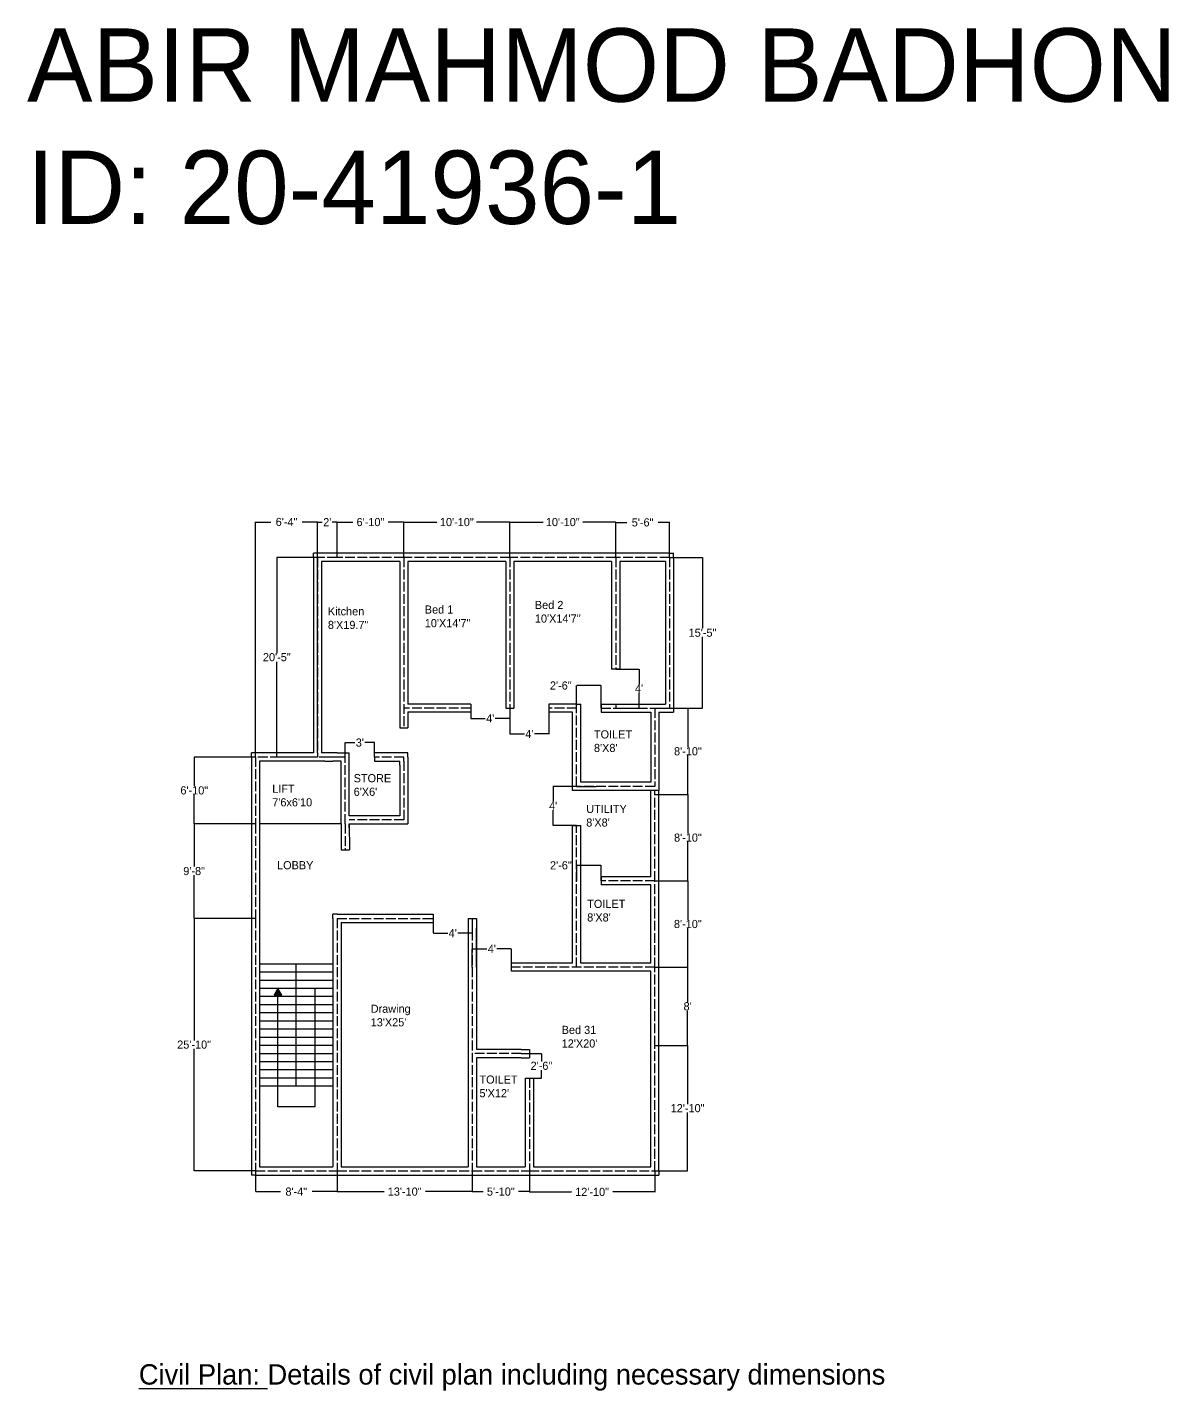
# Model space of a CAD drawing. Header units: inches. Extents: x -53 to 3846, y -269 to 1486.
# Drawn here: x 2446 to 3846, y -248 to 1425 of the extents above; entities that cross this region are included whole.
import ezdxf

# ---------------------------------------------------------------- set-up
doc = ezdxf.new("R2010")
doc.units = ezdxf.units.IN
doc.header["$MEASUREMENT"] = 0
for name, pattern in [('ACAD_ISO02W100', [15, 12, -3]), ('ACAD_ISO03W100', [30, 12, -18]), ('HIDDENX2', [0.75, 0.5, -0.25])]:
    doc.linetypes.add(name, pattern=pattern)
doc.dimstyles.get("Standard").update_dxf_attribs({"dimtxt": 10, "dimasz": 0.18, "dimexe": 0.18, "dimexo": 0.0625, "dimgap": 0.09, "dimtad": 0, "dimtih": 1, "dimtoh": 1, "dimdec": 0, "dimzin": 0, "dimdsep": 46, "dimlunit": 3, "dimtxsty": 'Standard', "dimcen": 0.09, "dimadec": 0, "dimazin": 0, "dimtfac": 1, "dimtdec": 0, "dimtofl": 0, "dimtmove": 0, "dimatfit": 3, "dimfxl": 1, "dimtolj": 1, "dimtzin": 0, "dimarcsym": 0})

# ---------------------------------------------------------------- blocks, each defined once
blk = doc.blocks.new('*D33')
at = {"color": 0, "linetype": 'HIDDENX2', "lineweight": -2}
for p, q in [((3167.7, 774.5), (3167.7, 817.5)), ((3167.9, 817.3), (3181.5, 817.3)), ((3233.6, 817.3), (3220, 817.3)), ((3233.7, 774.5), (3233.7, 817.5))]:
    blk.add_line(p, q, dxfattribs=at)
at = {"color": 0, "linetype": 'HIDDENX2'}
for points in [[(3167.9, 817.4), (3167.9, 817.3), (3167.7, 817.3)], [(3233.6, 817.4), (3233.6, 817.3), (3233.7, 817.3)]]:
    blk.add_solid(points, dxfattribs=at)
at = {"layer": 'Defpoints', "color": 0, "linetype": 'HIDDENX2'}
for p in [(3167.7, 817.3), (3167.7, 774.4), (3233.7, 774.4)]:
    blk.add_point(p, dxfattribs=at)
at = {"color": 0, "linetype": 'HIDDENX2', "insert": (3200.7, 817.3), "char_height": 10, "attachment_point": 5}
blk.add_mtext('\\A1;5\'-6"', dxfattribs=at)
blk = doc.blocks.new('*D34')
at = {"color": 0, "linetype": 'HIDDENX2', "lineweight": -2}
for p, q in [((3037.7, 774.5), (3037.7, 817.9)), ((3037.9, 817.7), (3078.5, 817.7)), ((3167.6, 817.7), (3127, 817.7)), ((3167.7, 779.5), (3167.7, 817.9))]:
    blk.add_line(p, q, dxfattribs=at)
at = {"color": 0, "linetype": 'HIDDENX2'}
for points in [[(3037.9, 817.8), (3037.9, 817.7), (3037.7, 817.7)], [(3167.6, 817.8), (3167.6, 817.7), (3167.7, 817.7)]]:
    blk.add_solid(points, dxfattribs=at)
at = {"layer": 'Defpoints', "color": 0, "linetype": 'HIDDENX2'}
for p in [(3037.7, 817.7), (3037.7, 774.4), (3167.7, 779.4)]:
    blk.add_point(p, dxfattribs=at)
at = {"color": 0, "linetype": 'HIDDENX2', "insert": (3102.7, 817.7), "char_height": 10, "attachment_point": 5}
blk.add_mtext('\\A1;10\'-10"', dxfattribs=at)
blk = doc.blocks.new('*D35')
at = {"color": 0, "linetype": 'HIDDENX2', "lineweight": -2}
for p, q in [((3233.8, 774.4), (3274.3, 774.4)), ((3274.2, 774.2), (3274.2, 687)), ((3274.2, 589.6), (3274.2, 676.8)), ((3233.8, 589.4), (3274.3, 589.4))]:
    blk.add_line(p, q, dxfattribs=at)
at = {"color": 0, "linetype": 'HIDDENX2'}
for points in [[(3274.1, 774.2), (3274.2, 774.2), (3274.2, 774.4)], [(3274.1, 589.6), (3274.2, 589.6), (3274.2, 589.4)]]:
    blk.add_solid(points, dxfattribs=at)
at = {"layer": 'Defpoints', "color": 0, "linetype": 'HIDDENX2'}
for p in [(3233.7, 774.4), (3233.7, 589.4), (3274.2, 589.4)]:
    blk.add_point(p, dxfattribs=at)
at = {"color": 0, "linetype": 'HIDDENX2', "insert": (3274.2, 681.9), "char_height": 10, "attachment_point": 5}
blk.add_mtext('\\A1;15\'-5"', dxfattribs=at)
blk = doc.blocks.new('*D36')
at = {"color": 0, "linetype": 'HIDDENX2', "lineweight": -2}
for p, q in [((2907.7, 774.5), (2907.7, 817.9)), ((2907.9, 817.7), (2948.5, 817.7)), ((3037.6, 817.7), (2997, 817.7)), ((3037.7, 774.5), (3037.7, 817.9))]:
    blk.add_line(p, q, dxfattribs=at)
at = {"color": 0, "linetype": 'HIDDENX2'}
for points in [[(2907.9, 817.7), (2907.9, 817.7), (2907.7, 817.7)], [(3037.6, 817.7), (3037.6, 817.7), (3037.7, 817.7)]]:
    blk.add_solid(points, dxfattribs=at)
at = {"layer": 'Defpoints', "color": 0, "linetype": 'HIDDENX2'}
for p in [(2907.7, 817.7), (2907.7, 774.4), (3037.7, 774.4)]:
    blk.add_point(p, dxfattribs=at)
at = {"color": 0, "linetype": 'HIDDENX2', "insert": (2972.7, 817.7), "char_height": 10, "attachment_point": 5}
blk.add_mtext('\\A1;10\'-10"', dxfattribs=at)
blk = doc.blocks.new('*D37')
at = {"color": 0, "linetype": 'HIDDENX2', "lineweight": -2}
for p, q in [((2825.7, 774.5), (2825.7, 817.8)), ((2825.9, 817.7), (2845, 817.7)), ((2907.6, 817.7), (2888.5, 817.7)), ((2907.7, 774.5), (2907.7, 817.8))]:
    blk.add_line(p, q, dxfattribs=at)
at = {"color": 0, "linetype": 'HIDDENX2'}
for points in [[(2825.9, 817.7), (2825.9, 817.6), (2825.7, 817.7)], [(2907.6, 817.7), (2907.6, 817.6), (2907.7, 817.7)]]:
    blk.add_solid(points, dxfattribs=at)
at = {"layer": 'Defpoints', "color": 0, "linetype": 'HIDDENX2'}
for p in [(2825.7, 817.7), (2825.7, 774.4), (2907.7, 774.5)]:
    blk.add_point(p, dxfattribs=at)
at = {"color": 0, "linetype": 'HIDDENX2', "insert": (2866.7, 817.7), "char_height": 10, "attachment_point": 5}
blk.add_mtext('\\A1;6\'-10"', dxfattribs=at)
blk = doc.blocks.new('*D38')
at = {"color": 0, "linetype": 'HIDDENX2', "lineweight": -2}
for p, q in [((2801.7, 774.5), (2801.7, 817.8)), ((2801.9, 817.6), (2807.8, 817.6)), ((2825.6, 817.6), (2819.7, 817.6)), ((2825.7, 774.5), (2825.7, 817.8))]:
    blk.add_line(p, q, dxfattribs=at)
at = {"color": 0, "linetype": 'HIDDENX2'}
for points in [[(2801.9, 817.7), (2801.9, 817.6), (2801.7, 817.6)], [(2825.6, 817.7), (2825.6, 817.6), (2825.7, 817.6)]]:
    blk.add_solid(points, dxfattribs=at)
at = {"layer": 'Defpoints', "color": 0, "linetype": 'HIDDENX2'}
for p in [(2825.7, 817.6), (2801.7, 774.4), (2825.7, 774.4)]:
    blk.add_point(p, dxfattribs=at)
at = {"color": 0, "linetype": 'HIDDENX2', "insert": (2813.7, 817.6), "char_height": 10, "attachment_point": 5}
blk.add_mtext("\\A1;2'", dxfattribs=at)
blk = doc.blocks.new('*D39')
at = {"color": 0, "linetype": 'HIDDENX2', "lineweight": -2}
for p, q in [((2801.7, 774.4), (2751.6, 774.4)), ((2751.8, 774.2), (2751.8, 657)), ((2751.8, 529.6), (2751.8, 646.8)), ((2801.7, 529.4), (2751.6, 529.4))]:
    blk.add_line(p, q, dxfattribs=at)
at = {"color": 0, "linetype": 'HIDDENX2'}
for points in [[(2751.7, 774.2), (2751.8, 774.2), (2751.8, 774.4)], [(2751.7, 529.6), (2751.8, 529.6), (2751.8, 529.4)]]:
    blk.add_solid(points, dxfattribs=at)
at = {"layer": 'Defpoints', "color": 0, "linetype": 'HIDDENX2'}
for p in [(2801.7, 774.4), (2751.8, 529.4), (2801.7, 529.4)]:
    blk.add_point(p, dxfattribs=at)
at = {"color": 0, "linetype": 'HIDDENX2', "insert": (2751.8, 651.9), "char_height": 10, "attachment_point": 5}
blk.add_mtext('\\A1;20\'-5"', dxfattribs=at)
blk = doc.blocks.new('*D40')
at = {"color": 0, "linetype": 'HIDDENX2', "lineweight": -2}
for p, q in [((2725.7, 529.5), (2725.7, 818)), ((2725.9, 817.8), (2744.5, 817.8)), ((2801.6, 817.8), (2783, 817.8)), ((2801.7, 534.5), (2801.7, 818))]:
    blk.add_line(p, q, dxfattribs=at)
at = {"color": 0, "linetype": 'HIDDENX2'}
for points in [[(2725.9, 817.8), (2725.9, 817.8), (2725.7, 817.8)], [(2801.6, 817.8), (2801.6, 817.8), (2801.7, 817.8)]]:
    blk.add_solid(points, dxfattribs=at)
at = {"layer": 'Defpoints', "color": 0, "linetype": 'HIDDENX2'}
for p in [(2725.7, 817.8), (2725.7, 529.4), (2801.7, 534.4)]:
    blk.add_point(p, dxfattribs=at)
at = {"color": 0, "linetype": 'HIDDENX2', "insert": (2763.7, 817.8), "char_height": 10, "attachment_point": 5}
blk.add_mtext('\\A1;6\'-4"', dxfattribs=at)
blk = doc.blocks.new('*D41')
at = {"color": 0, "linetype": 'HIDDENX2', "lineweight": -2}
for p, q in [((2725.7, 529.4), (2650.3, 529.4)), ((2650.5, 529.2), (2650.5, 493.5)), ((2650.5, 447.6), (2650.5, 483.3)), ((2725.7, 447.4), (2650.3, 447.4))]:
    blk.add_line(p, q, dxfattribs=at)
at = {"color": 0, "linetype": 'HIDDENX2'}
for points in [[(2650.5, 529.2), (2650.5, 529.2), (2650.5, 529.4)], [(2650.5, 447.6), (2650.5, 447.6), (2650.5, 447.4)]]:
    blk.add_solid(points, dxfattribs=at)
at = {"layer": 'Defpoints', "color": 0, "linetype": 'HIDDENX2'}
for p in [(2725.7, 529.4), (2650.5, 447.4), (2725.7, 447.4)]:
    blk.add_point(p, dxfattribs=at)
at = {"color": 0, "linetype": 'HIDDENX2', "insert": (2650.5, 488.4), "char_height": 10, "attachment_point": 5}
blk.add_mtext('\\A1;6\'-10"', dxfattribs=at)
blk = doc.blocks.new('*D42')
at = {"color": 0, "linetype": 'HIDDENX2', "lineweight": -2}
for p, q in [((2725.7, 447.4), (2650.2, 447.4)), ((2650.3, 447.2), (2650.3, 394.5)), ((2650.3, 331.6), (2650.3, 384.3)), ((2725.7, 331.4), (2650.2, 331.4))]:
    blk.add_line(p, q, dxfattribs=at)
at = {"color": 0, "linetype": 'HIDDENX2'}
for points in [[(2650.3, 447.2), (2650.4, 447.2), (2650.3, 447.4)], [(2650.3, 331.6), (2650.4, 331.6), (2650.3, 331.4)]]:
    blk.add_solid(points, dxfattribs=at)
at = {"layer": 'Defpoints', "color": 0, "linetype": 'HIDDENX2'}
for p in [(2725.7, 447.4), (2650.3, 331.4), (2725.7, 331.4)]:
    blk.add_point(p, dxfattribs=at)
at = {"color": 0, "linetype": 'HIDDENX2', "insert": (2650.3, 389.4), "char_height": 10, "attachment_point": 5}
blk.add_mtext('\\A1;9\'-8"', dxfattribs=at)
blk = doc.blocks.new('*D43')
at = {"color": 0, "linetype": 'HIDDENX2', "lineweight": -2}
for p, q in [((2725.6, 331.4), (2650.2, 331.4)), ((2650.3, 331.2), (2650.3, 181.5)), ((2650.3, 21.6), (2650.3, 171.3)), ((2725.7, 21.4), (2650.2, 21.4))]:
    blk.add_line(p, q, dxfattribs=at)
at = {"color": 0, "linetype": 'HIDDENX2'}
for points in [[(2650.3, 331.2), (2650.4, 331.2), (2650.3, 331.4)], [(2650.3, 21.6), (2650.4, 21.6), (2650.3, 21.4)]]:
    blk.add_solid(points, dxfattribs=at)
at = {"layer": 'Defpoints', "color": 0, "linetype": 'HIDDENX2'}
for p in [(2725.7, 331.4), (2650.3, 21.4), (2725.7, 21.4)]:
    blk.add_point(p, dxfattribs=at)
at = {"color": 0, "linetype": 'HIDDENX2', "insert": (2650.3, 176.4), "char_height": 10, "attachment_point": 5}
blk.add_mtext('\\A1;25\'-10"', dxfattribs=at)
blk = doc.blocks.new('*D44')
at = {"color": 0, "linetype": 'HIDDENX2', "lineweight": -2}
for p, q in [((2725.7, 21.3), (2725.7, -4.2)), ((2825.7, 21.3), (2825.7, -4.2)), ((2725.9, -4), (2756.5, -4)), ((2825.6, -4), (2795, -4))]:
    blk.add_line(p, q, dxfattribs=at)
at = {"color": 0, "linetype": 'HIDDENX2'}
for points in [[(2725.9, -4), (2725.9, -4), (2725.7, -4)], [(2825.6, -4), (2825.6, -4), (2825.7, -4)]]:
    blk.add_solid(points, dxfattribs=at)
at = {"layer": 'Defpoints', "color": 0, "linetype": 'HIDDENX2'}
for p in [(2725.7, 21.4), (2825.7, 21.4), (2825.7, -4)]:
    blk.add_point(p, dxfattribs=at)
at = {"color": 0, "linetype": 'HIDDENX2', "insert": (2775.7, -4), "char_height": 10, "attachment_point": 5}
blk.add_mtext('\\A1;8\'-4"', dxfattribs=at)
blk = doc.blocks.new('*D45')
at = {"color": 0, "linetype": 'HIDDENX2', "lineweight": -2}
for p, q in [((2825.7, 21.3), (2825.7, -4.2)), ((2991.7, 21.3), (2991.7, -4.2)), ((2825.9, -4), (2883.7, -4)), ((2991.6, -4), (2933.8, -4))]:
    blk.add_line(p, q, dxfattribs=at)
at = {"color": 0, "linetype": 'HIDDENX2'}
for points in [[(2825.9, -4), (2825.9, -4), (2825.7, -4)], [(2991.6, -4), (2991.6, -4), (2991.7, -4)]]:
    blk.add_solid(points, dxfattribs=at)
at = {"layer": 'Defpoints', "color": 0, "linetype": 'HIDDENX2'}
for p in [(2825.7, 21.4), (2991.7, 21.4), (2991.7, -4)]:
    blk.add_point(p, dxfattribs=at)
at = {"color": 0, "linetype": 'HIDDENX2', "insert": (2908.7, -4), "char_height": 10, "attachment_point": 5}
blk.add_mtext('\\A1;13\'-10"', dxfattribs=at)
blk = doc.blocks.new('*D46')
at = {"color": 0, "linetype": 'HIDDENX2', "lineweight": -2}
for p, q in [((3061.7, 21.3), (3061.7, -4.5)), ((3215.7, 21.3), (3215.7, -4.5)), ((3061.9, -4.4), (3113.7, -4.4)), ((3215.6, -4.4), (3163.8, -4.4))]:
    blk.add_line(p, q, dxfattribs=at)
at = {"color": 0, "linetype": 'HIDDENX2'}
for points in [[(3061.9, -4.3), (3061.9, -4.4), (3061.7, -4.4)], [(3215.6, -4.3), (3215.6, -4.4), (3215.7, -4.4)]]:
    blk.add_solid(points, dxfattribs=at)
at = {"layer": 'Defpoints', "color": 0, "linetype": 'HIDDENX2'}
for p in [(3061.7, 21.4), (3215.7, 21.4), (3061.7, -4.4)]:
    blk.add_point(p, dxfattribs=at)
at = {"color": 0, "linetype": 'HIDDENX2', "insert": (3138.7, -4.4), "char_height": 10, "attachment_point": 5}
blk.add_mtext('\\A1;12\'-10"', dxfattribs=at)
blk = doc.blocks.new('*D32')
at = {"color": 0, "linetype": 'HIDDENX2', "lineweight": -2}
for p, q in [((2991.6, -3.9), (2991.6, -3.8)), ((2991.7, -4), (3005, -4)), ((3061.7, -4), (3048.5, -4)), ((3061.9, -4.3), (3061.9, -3.8))]:
    blk.add_line(p, q, dxfattribs=at)
at = {"color": 0, "linetype": 'HIDDENX2'}
for points in [[(2991.7, -3.9), (2991.7, -4), (2991.6, -4)], [(3061.7, -3.9), (3061.7, -4), (3061.9, -4)]]:
    blk.add_solid(points, dxfattribs=at)
at = {"layer": 'Defpoints', "color": 0, "linetype": 'HIDDENX2'}
for p in [(2991.6, -4), (2991.6, -4), (3061.9, -4.4)]:
    blk.add_point(p, dxfattribs=at)
at = {"color": 0, "linetype": 'HIDDENX2', "insert": (3026.7, -4), "char_height": 10, "attachment_point": 5}
blk.add_mtext('\\A1;5\'-10"', dxfattribs=at)
blk = doc.blocks.new('*D47')
at = {"color": 0, "linetype": 'HIDDENX2', "lineweight": -2}
for p, q in [((3215.8, 175.4), (3256, 175.4)), ((3255.9, 175.2), (3255.9, 103.5)), ((3255.9, 21.6), (3255.9, 93.3)), ((3215.8, 21.4), (3256, 21.4))]:
    blk.add_line(p, q, dxfattribs=at)
at = {"color": 0, "linetype": 'HIDDENX2'}
for points in [[(3255.8, 175.2), (3255.9, 175.2), (3255.9, 175.4)], [(3255.8, 21.6), (3255.9, 21.6), (3255.9, 21.4)]]:
    blk.add_solid(points, dxfattribs=at)
at = {"layer": 'Defpoints', "color": 0, "linetype": 'HIDDENX2'}
for p in [(3215.7, 175.4), (3255.9, 175.4), (3215.7, 21.4)]:
    blk.add_point(p, dxfattribs=at)
at = {"color": 0, "linetype": 'HIDDENX2', "insert": (3255.9, 98.4), "char_height": 10, "attachment_point": 5}
blk.add_mtext('\\A1;12\'-10"', dxfattribs=at)
blk = doc.blocks.new('*D48')
at = {"color": 0, "linetype": 'HIDDENX2', "lineweight": -2}
for p, q in [((3215.8, 271.4), (3256.2, 271.4)), ((3256, 271.2), (3256, 228.5)), ((3256, 175.6), (3256, 218.3)), ((3215.9, 175.4), (3256.2, 175.4))]:
    blk.add_line(p, q, dxfattribs=at)
at = {"color": 0, "linetype": 'HIDDENX2'}
for points in [[(3256, 271.2), (3256.1, 271.2), (3256, 271.4)], [(3256, 175.6), (3256.1, 175.6), (3256, 175.4)]]:
    blk.add_solid(points, dxfattribs=at)
at = {"layer": 'Defpoints', "color": 0, "linetype": 'HIDDENX2'}
for p in [(3215.7, 271.4), (3256, 271.4), (3215.8, 175.4)]:
    blk.add_point(p, dxfattribs=at)
at = {"color": 0, "linetype": 'HIDDENX2', "insert": (3256, 223.4), "char_height": 10, "attachment_point": 5}
blk.add_mtext("\\A1;8'", dxfattribs=at)
blk = doc.blocks.new('*D49')
at = {"color": 0, "linetype": 'HIDDENX2', "lineweight": -2}
for p, q in [((3215.8, 377.4), (3256.4, 377.4)), ((3256.2, 377.2), (3256.2, 329.5)), ((3256.2, 271.6), (3256.2, 319.3)), ((3215.9, 271.4), (3256.4, 271.4))]:
    blk.add_line(p, q, dxfattribs=at)
at = {"color": 0, "linetype": 'HIDDENX2'}
for points in [[(3256.2, 377.2), (3256.3, 377.2), (3256.2, 377.4)], [(3256.2, 271.6), (3256.3, 271.6), (3256.2, 271.4)]]:
    blk.add_solid(points, dxfattribs=at)
at = {"layer": 'Defpoints', "color": 0, "linetype": 'HIDDENX2'}
for p in [(3215.7, 377.4), (3256.2, 377.4), (3215.8, 271.4)]:
    blk.add_point(p, dxfattribs=at)
at = {"color": 0, "linetype": 'HIDDENX2', "insert": (3256.2, 324.4), "char_height": 10, "attachment_point": 5}
blk.add_mtext('\\A1;8\'-10"', dxfattribs=at)
blk = doc.blocks.new('*D50')
at = {"color": 0, "linetype": 'HIDDENX2', "lineweight": -2}
for p, q in [((3215.8, 483.4), (3256.4, 483.4)), ((3256.3, 483.2), (3256.3, 435.5)), ((3256.3, 377.6), (3256.3, 425.3)), ((3215.8, 377.4), (3256.4, 377.4))]:
    blk.add_line(p, q, dxfattribs=at)
at = {"color": 0, "linetype": 'HIDDENX2'}
for points in [[(3256.2, 483.2), (3256.3, 483.2), (3256.3, 483.4)], [(3256.2, 377.6), (3256.3, 377.6), (3256.3, 377.4)]]:
    blk.add_solid(points, dxfattribs=at)
at = {"layer": 'Defpoints', "color": 0, "linetype": 'HIDDENX2'}
for p in [(3215.7, 483.4), (3256.3, 483.4), (3215.7, 377.4)]:
    blk.add_point(p, dxfattribs=at)
at = {"color": 0, "linetype": 'HIDDENX2', "insert": (3256.3, 430.4), "char_height": 10, "attachment_point": 5}
blk.add_mtext('\\A1;8\'-10"', dxfattribs=at)
blk = doc.blocks.new('*D51')
at = {"color": 0, "linetype": 'HIDDENX2', "lineweight": -2}
for p, q in [((3215.8, 589.4), (3256.4, 589.4)), ((3256.3, 589.2), (3256.3, 541.5)), ((3256.3, 483.6), (3256.3, 531.3)), ((3215.8, 483.4), (3256.4, 483.4))]:
    blk.add_line(p, q, dxfattribs=at)
at = {"color": 0, "linetype": 'HIDDENX2'}
for points in [[(3256.2, 589.2), (3256.3, 589.2), (3256.3, 589.4)], [(3256.2, 483.6), (3256.3, 483.6), (3256.3, 483.4)]]:
    blk.add_solid(points, dxfattribs=at)
at = {"layer": 'Defpoints', "color": 0, "linetype": 'HIDDENX2'}
for p in [(3215.7, 589.4), (3256.3, 589.4), (3215.7, 483.4)]:
    blk.add_point(p, dxfattribs=at)
at = {"color": 0, "linetype": 'HIDDENX2', "insert": (3256.3, 536.4), "char_height": 10, "attachment_point": 5}
blk.add_mtext('\\A1;8\'-10"', dxfattribs=at)
blk = doc.blocks.new('*D52')
at = {"color": 0, "linetype": 'HIDDENX2', "lineweight": -2}
for p, q in [((2835.7, 529.5), (2835.7, 547.3)), ((2835.9, 547.1), (2847.8, 547.1)), ((2871.6, 547.1), (2859.7, 547.1)), ((2871.7, 529.5), (2871.7, 547.3))]:
    blk.add_line(p, q, dxfattribs=at)
at = {"color": 0, "linetype": 'HIDDENX2'}
for points in [[(2835.9, 547.1), (2835.9, 547.1), (2835.7, 547.1)], [(2871.6, 547.1), (2871.6, 547.1), (2871.7, 547.1)]]:
    blk.add_solid(points, dxfattribs=at)
at = {"layer": 'Defpoints', "color": 0, "linetype": 'HIDDENX2'}
for p in [(2871.7, 547.1), (2835.7, 529.4), (2871.7, 529.4)]:
    blk.add_point(p, dxfattribs=at)
at = {"color": 0, "linetype": 'HIDDENX2', "insert": (2853.7, 547.1), "char_height": 10, "attachment_point": 5}
blk.add_mtext("\\A1;3'", dxfattribs=at)
blk = doc.blocks.new('*D53')
at = {"color": 0, "linetype": 'HIDDENX2', "lineweight": -2}
for p, q in [((2989.7, 589.3), (2989.7, 576.6)), ((3037.7, 589.3), (3037.7, 576.6)), ((2989.9, 576.8), (3007.8, 576.8)), ((3037.6, 576.8), (3019.7, 576.8))]:
    blk.add_line(p, q, dxfattribs=at)
at = {"color": 0, "linetype": 'HIDDENX2'}
for points in [[(2989.9, 576.8), (2989.9, 576.8), (2989.7, 576.8)], [(3037.6, 576.8), (3037.6, 576.8), (3037.7, 576.8)]]:
    blk.add_solid(points, dxfattribs=at)
at = {"layer": 'Defpoints', "color": 0, "linetype": 'HIDDENX2'}
for p in [(2989.7, 589.4), (3037.7, 589.4), (3037.7, 576.8)]:
    blk.add_point(p, dxfattribs=at)
at = {"color": 0, "linetype": 'HIDDENX2', "insert": (3013.7, 576.8), "char_height": 10, "attachment_point": 5}
blk.add_mtext("\\A1;4'", dxfattribs=at)
blk = doc.blocks.new('*D54')
at = {"color": 0, "linetype": 'HIDDENX2', "lineweight": -2}
for p, q in [((3037.7, 589.3), (3037.7, 557.6)), ((3085.7, 589.3), (3085.7, 557.6)), ((3037.9, 557.7), (3055.8, 557.7)), ((3085.6, 557.7), (3067.7, 557.7))]:
    blk.add_line(p, q, dxfattribs=at)
at = {"color": 0, "linetype": 'HIDDENX2'}
for points in [[(3037.9, 557.8), (3037.9, 557.7), (3037.7, 557.7)], [(3085.6, 557.8), (3085.6, 557.7), (3085.7, 557.7)]]:
    blk.add_solid(points, dxfattribs=at)
at = {"layer": 'Defpoints', "color": 0, "linetype": 'HIDDENX2'}
for p in [(3037.7, 589.4), (3085.7, 589.4), (3085.7, 557.7)]:
    blk.add_point(p, dxfattribs=at)
at = {"color": 0, "linetype": 'HIDDENX2', "insert": (3061.7, 557.7), "char_height": 10, "attachment_point": 5}
blk.add_mtext("\\A1;4'", dxfattribs=at)
blk = doc.blocks.new('*D55')
at = {"color": 0, "linetype": 'HIDDENX2', "lineweight": -2}
for p, q in [((3167.8, 637.4), (3196.5, 637.4)), ((3196.3, 637.2), (3196.3, 618.5)), ((3196.3, 589.6), (3196.3, 608.3)), ((3167.8, 589.4), (3196.5, 589.4))]:
    blk.add_line(p, q, dxfattribs=at)
at = {"color": 0, "linetype": 'HIDDENX2'}
for points in [[(3196.3, 637.2), (3196.3, 637.2), (3196.3, 637.4)], [(3196.3, 589.6), (3196.3, 589.6), (3196.3, 589.4)]]:
    blk.add_solid(points, dxfattribs=at)
at = {"layer": 'Defpoints', "color": 0, "linetype": 'HIDDENX2'}
for p in [(3167.7, 637.4), (3167.7, 589.4), (3196.3, 589.4)]:
    blk.add_point(p, dxfattribs=at)
at = {"color": 0, "linetype": 'HIDDENX2', "insert": (3196.3, 613.4), "char_height": 10, "attachment_point": 5}
blk.add_mtext("\\A1;4'", dxfattribs=at)
blk = doc.blocks.new('*D56')
at = {"color": 0, "linetype": 'HIDDENX2', "lineweight": -2}
for p, q in [((3119.7, 617.1), (3119.6, 617.1)), ((3119.7, 589.5), (3119.7, 617.3)), ((3149.6, 617.1), (3119.9, 617.1)), ((3149.7, 589.5), (3149.7, 617.3))]:
    blk.add_line(p, q, dxfattribs=at)
at = {"color": 0, "linetype": 'HIDDENX2'}
for points in [[(3119.9, 617.1), (3119.9, 617.1), (3119.7, 617.1)], [(3149.6, 617.1), (3149.6, 617.1), (3149.7, 617.1)]]:
    blk.add_solid(points, dxfattribs=at)
at = {"layer": 'Defpoints', "color": 0, "linetype": 'HIDDENX2'}
for p in [(3119.7, 617.1), (3119.7, 589.4), (3149.7, 589.4)]:
    blk.add_point(p, dxfattribs=at)
at = {"color": 0, "linetype": 'HIDDENX2', "insert": (3100.3, 617.1), "char_height": 10, "attachment_point": 5}
blk.add_mtext('\\A1;2\'-6"', dxfattribs=at)
blk = doc.blocks.new('*D57')
at = {"color": 0, "linetype": 'HIDDENX2', "lineweight": -2}
for p, q in [((3119.7, 493.4), (3090.7, 493.4)), ((3090.9, 493.2), (3090.9, 474.5)), ((3090.9, 445.6), (3090.9, 464.3)), ((3119.7, 445.4), (3090.7, 445.4))]:
    blk.add_line(p, q, dxfattribs=at)
at = {"color": 0, "linetype": 'HIDDENX2'}
for points in [[(3090.8, 493.2), (3090.9, 493.2), (3090.9, 493.4)], [(3090.8, 445.6), (3090.9, 445.6), (3090.9, 445.4)]]:
    blk.add_solid(points, dxfattribs=at)
at = {"layer": 'Defpoints', "color": 0, "linetype": 'HIDDENX2'}
for p in [(3119.7, 493.4), (3090.9, 445.4), (3119.7, 445.4)]:
    blk.add_point(p, dxfattribs=at)
at = {"color": 0, "linetype": 'HIDDENX2', "insert": (3090.9, 469.4), "char_height": 10, "attachment_point": 5}
blk.add_mtext("\\A1;4'", dxfattribs=at)
blk = doc.blocks.new('*D58')
at = {"color": 0, "linetype": 'HIDDENX2', "lineweight": -2}
for p, q in [((2943.7, 331.3), (2943.7, 313.1)), ((2991.7, 331.3), (2991.7, 313.1)), ((2943.9, 313.3), (2961.8, 313.3)), ((2991.6, 313.3), (2973.7, 313.3))]:
    blk.add_line(p, q, dxfattribs=at)
at = {"color": 0, "linetype": 'HIDDENX2'}
for points in [[(2943.9, 313.4), (2943.9, 313.3), (2943.7, 313.3)], [(2991.6, 313.4), (2991.6, 313.3), (2991.7, 313.3)]]:
    blk.add_solid(points, dxfattribs=at)
at = {"layer": 'Defpoints', "color": 0, "linetype": 'HIDDENX2'}
for p in [(2943.7, 331.4), (2991.7, 331.4), (2943.7, 313.3)]:
    blk.add_point(p, dxfattribs=at)
at = {"color": 0, "linetype": 'HIDDENX2', "insert": (2967.7, 313.3), "char_height": 10, "attachment_point": 5}
blk.add_mtext("\\A1;4'", dxfattribs=at)
blk = doc.blocks.new('*D59')
at = {"color": 0, "linetype": 'HIDDENX2', "lineweight": -2}
for p, q in [((3119.8, 396.4), (3119.6, 396.4)), ((3119.8, 377.5), (3119.8, 396.6)), ((3149.6, 396.4), (3120, 396.4)), ((3149.7, 377.5), (3149.7, 396.6))]:
    blk.add_line(p, q, dxfattribs=at)
at = {"color": 0, "linetype": 'HIDDENX2'}
for points in [[(3120, 396.4), (3120, 396.4), (3119.8, 396.4)], [(3149.6, 396.4), (3149.6, 396.4), (3149.7, 396.4)]]:
    blk.add_solid(points, dxfattribs=at)
at = {"layer": 'Defpoints', "color": 0, "linetype": 'HIDDENX2'}
for p in [(3119.8, 396.4), (3119.8, 377.4), (3149.7, 377.4)]:
    blk.add_point(p, dxfattribs=at)
at = {"color": 0, "linetype": 'HIDDENX2', "insert": (3100.4, 396.4), "char_height": 10, "attachment_point": 5}
blk.add_mtext('\\A1;2\'-6"', dxfattribs=at)
blk = doc.blocks.new('*D60')
at = {"color": 0, "linetype": 'HIDDENX2', "lineweight": -2}
for p, q in [((2991.7, 271.5), (2991.7, 294.1)), ((2991.9, 293.9), (3009.8, 293.9)), ((3039.6, 293.9), (3021.6, 293.9)), ((3039.7, 271.5), (3039.7, 294.1))]:
    blk.add_line(p, q, dxfattribs=at)
at = {"color": 0, "linetype": 'HIDDENX2'}
for points in [[(2991.9, 294), (2991.9, 293.9), (2991.7, 293.9)], [(3039.6, 294), (3039.6, 293.9), (3039.7, 293.9)]]:
    blk.add_solid(points, dxfattribs=at)
at = {"layer": 'Defpoints', "color": 0, "linetype": 'HIDDENX2'}
for p in [(2991.7, 293.9), (2991.7, 271.4), (3039.7, 271.4)]:
    blk.add_point(p, dxfattribs=at)
at = {"color": 0, "linetype": 'HIDDENX2', "insert": (3015.7, 293.9), "char_height": 10, "attachment_point": 5}
blk.add_mtext("\\A1;4'", dxfattribs=at)
blk = doc.blocks.new('*D61')
at = {"color": 0, "linetype": 'HIDDENX2', "lineweight": -2}
for p, q in [((3061.8, 165.4), (3076.7, 165.4)), ((3076.5, 165.2), (3076.5, 155.5)), ((3061.8, 135.4), (3076.7, 135.4)), ((3076.5, 135.6), (3076.5, 145.3))]:
    blk.add_line(p, q, dxfattribs=at)
at = {"color": 0, "linetype": 'HIDDENX2'}
for points in [[(3076.5, 165.2), (3076.6, 165.2), (3076.5, 165.4)], [(3076.5, 135.6), (3076.6, 135.6), (3076.5, 135.4)]]:
    blk.add_solid(points, dxfattribs=at)
at = {"layer": 'Defpoints', "color": 0, "linetype": 'HIDDENX2'}
for p in [(3061.7, 165.4), (3061.7, 135.4), (3076.5, 135.4)]:
    blk.add_point(p, dxfattribs=at)
at = {"color": 0, "linetype": 'HIDDENX2', "insert": (3076.5, 150.4), "char_height": 10, "attachment_point": 5}
blk.add_mtext('\\A1;2\'-6"', dxfattribs=at)

msp = doc.modelspace()

# ---------------------------------------------------------------- hatches: boundary and pattern name
h = msp.add_hatch()
h.set_pattern_fill('ANSI31', color=256, style=0)
h.set_pattern_definition([(45, (3061.43213, 735.4083), (-0.088388348, 0.088388348), [])])
h.paths.add_polyline_path([(2753.1, 245.3), (2748.4, 237.1), (2757.8, 237.1)])

# ---------------------------------------------------------------- linework, layer by layer
for p, q in [((2801.7, 779.4), (2796.7, 779.4)), ((2796.7, 774.4), (2796.7, 779.4)), ((2796.7, 774.4), (2796.7, 534.4)), ((2825.7, 779.4), (2801.7, 779.4)), ((2907.7, 779.4), (2825.7, 779.4)), ((3037.7, 779.4), (2907.7, 779.4)), ((3167.7, 779.4), (3037.7, 779.4)), ((3233.7, 779.4), (3167.7, 779.4)), ((3233.7, 779.4), (3238.7, 779.4)), ((3238.7, 774.4), (3238.7, 779.4)), ((3238.7, 774.4), (3238.7, 589.4)), ((2825.7, 769.4), (2806.7, 769.4)), ((2825.7, 769.4), (2806.7, 769.4)), ((2825.7, 769.4), (2806.7, 769.4)), ((2806.7, 769.4), (2806.7, 534.4)), ((2806.7, 769.4), (2806.7, 534.4)), ((2902.7, 769.4), (2825.7, 769.4)), ((2902.7, 769.4), (2902.7, 565.4)), ((2902.7, 769.4), (2902.7, 589.4)), ((3032.7, 769.4), (2912.7, 769.4)), ((2912.7, 769.4), (2912.7, 594.4)), ((2912.7, 769.4), (2912.7, 594.4)), ((3032.7, 769.4), (3032.7, 589.4)), ((3162.7, 769.4), (3042.7, 769.4)), ((3042.7, 769.4), (3042.7, 589.4)), ((3162.7, 769.4), (3162.7, 637.4)), ((3228.7, 769.4), (3172.7, 769.4)), ((3228.7, 769.4), (3172.7, 769.4)), ((3172.7, 769.4), (3172.7, 637.4)), ((3228.7, 769.4), (3228.7, 594.4)), ((3172.7, 637.4), (3162.7, 637.4)), ((3119.7, 620.4), (3119.7, 620.4)), ((2989.7, 594.4), (2912.7, 594.4)), ((2989.7, 594.4), (2989.7, 584.4)), ((3119.7, 594.4), (3085.7, 594.4)), ((3085.7, 594.4), (3085.7, 589.4)), ((3085.7, 589.4), (3085.7, 584.4)), ((3119.7, 594.4), (3124.7, 594.4)), ((3119.7, 589.4), (3119.7, 589.4)), ((3124.7, 589.4), (3124.7, 594.4)), ((3149.7, 594.4), (3149.7, 584.4)), ((3220.7, 594.4), (3228.7, 594.4)), ((3238.7, 589.4), (3238.7, 584.4)), ((2912.7, 584.4), (2912.7, 565.4)), ((2989.7, 584.4), (2912.7, 584.4)), ((3114.7, 584.4), (3085.7, 584.4)), ((3220.7, 584.4), (3238.7, 584.4)), ((2902.7, 565.4), (2912.7, 565.4)), ((2725.7, 534.4), (2720.7, 534.4)), ((2720.7, 529.4), (2720.7, 534.4)), ((2720.7, 529.4), (2720.7, 447.4)), ((2796.7, 534.4), (2725.7, 534.4)), ((2730.7, 524.4), (2730.7, 447.4)), ((2810.7, 524.4), (2730.7, 524.4)), ((2815.7, 534.4), (2806.7, 534.4)), ((2810.7, 524.4), (2820.7, 524.4)), ((2825.8, 534.4), (2835.7, 534.4)), ((2830.7, 447.4), (2830.7, 524.4)), ((2840.7, 524.4), (2840.7, 529.4)), ((2840.7, 457.4), (2840.7, 524.4)), ((2871.7, 529.4), (2871.7, 524.4)), ((3119.7, 493.4), (3143.7, 493.4)), ((3210.7, 483.4), (3210.7, 488.4)), ((3215.7, 483.4), (3215.7, 488.4)), ((3220.7, 483.4), (3220.7, 488.4)), ((3210.7, 382.4), (3210.7, 483.4)), ((3220.7, 377.4), (3220.7, 483.4)), ((2720.7, 447.4), (2720.7, 331.4)), ((2730.7, 447.4), (2730.7, 331.4)), ((2830.7, 447.4), (2830.8, 415.4)), ((2840.7, 442.4), (2840.7, 447.4)), ((2840.7, 447.4), (2840.8, 415.4)), ((3114.7, 276.4), (3114.7, 445.4)), ((3114.7, 445.4), (3124.7, 445.4)), ((3124.7, 276.4), (3124.7, 445.4)), ((2830.8, 415.4), (2840.8, 415.4)), ((3210.7, 382.4), (3149.7, 382.4)), ((3149.7, 382.4), (3149.7, 372.4)), ((3210.7, 372.4), (3149.7, 372.4)), ((3210.7, 276.4), (3210.7, 372.4)), ((3220.7, 271.4), (3220.7, 377.4)), ((2730.7, 336.4), (2730.7, 275.3)), ((2820.7, 331.4), (2820.7, 336.4)), ((2825.7, 336.4), (2820.7, 336.4)), ((2825.7, 336.4), (2943.7, 336.4)), ((2943.7, 336.4), (2943.7, 326.4)), ((2720.7, 331.4), (2720.7, 21.4)), ((2730.7, 331.4), (2730.7, 26.4)), ((2820.7, 331.4), (2820.7, 26.4)), ((2830.7, 326.4), (2830.7, 26.4)), ((2830.7, 326.4), (2943.7, 326.4)), ((2986.7, 331.4), (2986.7, 26.4)), ((2986.7, 331.4), (2996.7, 331.4)), ((2996.7, 331.4), (2996.7, 170.4)), ((2820.3, 275.3), (2730.7, 275.3)), ((2775.5, 125.3), (2775.5, 275.3)), ((2820.3, 275.3), (2820.7, 275.3)), ((3114.7, 276.4), (3039.7, 276.4)), ((3039.7, 266.4), (3039.7, 276.4)), ((3210.7, 276.4), (3124.7, 276.4)), ((3210.7, 276.4), (3124.7, 276.4)), ((3220.7, 175.4), (3220.7, 271.4)), ((2820.3, 265.3), (2730.7, 265.3)), ((2820.3, 255.3), (2730.7, 255.3)), ((2820.3, 265.3), (2820.7, 265.3)), ((2820.3, 255.3), (2820.7, 255.3)), ((3210.7, 266.4), (3039.7, 266.4)), ((3210.7, 175.4), (3210.7, 266.4)), ((2820.3, 245.3), (2730.7, 245.3)), ((2820.3, 235.3), (2730.7, 235.3)), ((2753.1, 99.9), (2753.1, 237.1)), ((2798.3, 245.3), (2798.3, 99.9)), ((2820.3, 245.3), (2820.7, 245.3)), ((2820.3, 235.3), (2820.7, 235.3)), ((2820.3, 225.3), (2730.7, 225.3)), ((2820.3, 225.3), (2820.7, 225.3)), ((2820.3, 215.3), (2730.7, 215.3)), ((2820.3, 205.3), (2730.7, 205.3)), ((2820.3, 215.3), (2820.7, 215.3)), ((2820.3, 205.3), (2820.7, 205.3)), ((2820.3, 195.3), (2730.7, 195.3)), ((2820.3, 185.3), (2730.7, 185.3)), ((2820.3, 195.3), (2820.7, 195.3)), ((2820.3, 185.3), (2820.7, 185.3)), ((2820.3, 175.3), (2730.7, 175.3)), ((2820.3, 175.3), (2820.7, 175.3)), ((3051.7, 170.4), (2996.7, 170.4)), ((3210.7, 26.4), (3210.7, 175.4)), ((3220.7, 21.4), (3220.7, 175.4)), ((2820.3, 165.3), (2730.7, 165.3)), ((2820.3, 155.3), (2730.7, 155.3)), ((2820.3, 165.3), (2820.7, 165.3)), ((2820.3, 155.3), (2820.7, 155.3)), ((2996.7, 160.4), (2996.7, 26.4)), ((3051.7, 160.4), (2996.7, 160.4)), ((2820.3, 145.3), (2730.7, 145.3)), ((2820.3, 135.3), (2730.7, 135.3)), ((2820.3, 145.3), (2820.7, 145.3)), ((2820.3, 135.3), (2820.7, 135.3)), ((3056.7, 135.4), (3056.7, 26.4)), ((3056.7, 135.4), (3066.7, 135.4)), ((3066.7, 135.4), (3066.7, 26.4)), ((2820.3, 125.3), (2730.7, 125.3)), ((2820.3, 125.3), (2775.5, 125.3)), ((2820.3, 125.3), (2820.7, 125.3)), ((2798.3, 99.9), (2753.1, 99.9)), ((2720.7, 21.4), (2720.7, 16.4)), ((2730.7, 26.4), (2820.7, 26.4)), ((2830.7, 26.4), (2986.7, 26.4)), ((2996.7, 26.4), (3056.7, 26.4)), ((3066.7, 26.4), (3210.7, 26.4)), ((3220.7, 21.4), (3220.7, 16.4)), ((2725.7, 16.4), (2720.7, 16.4)), ((2725.7, 16.4), (2825.7, 16.4)), ((2825.7, 16.4), (2991.7, 16.4)), ((2991.7, 16.4), (3061.7, 16.4)), ((3061.7, 16.4), (3215.7, 16.4)), ((3215.7, 16.4), (3220.7, 16.4))]:
    msp.add_line(p, q)
at = {"linetype": 'ACAD_ISO02W100'}
for p, q in [((2825.7, 774.4), (2801.7, 774.4)), ((2801.7, 774.4), (2801.7, 529.4)), ((2907.7, 774.4), (2825.7, 774.4)), ((3037.7, 774.4), (2907.7, 774.4)), ((2907.7, 774.4), (2907.7, 565.4)), ((3167.7, 774.4), (3037.7, 774.4)), ((3037.7, 774.4), (3037.7, 589.4)), ((3233.7, 774.4), (3167.7, 774.4)), ((3167.7, 774.4), (3167.7, 637.4)), ((3233.7, 774.4), (3233.7, 589.4)), ((2989.7, 589.4), (2907.7, 589.4)), ((3119.7, 589.4), (3085.7, 589.4)), ((3215.7, 589.4), (3233.7, 589.4)), ((2725.7, 529.4), (2725.7, 447.4)), ((2815.7, 529.4), (2725.7, 529.4)), ((2825.8, 529.4), (2815.7, 529.4)), ((2835.7, 529.4), (2825.8, 529.4)), ((2835.7, 447.4), (2835.7, 529.4)), ((2907.7, 529.4), (2871.7, 529.4)), ((3215.7, 377.4), (3215.7, 483.4)), ((2725.7, 447.4), (2725.7, 331.4)), ((2835.7, 447.4), (2835.8, 415.4)), ((3119.7, 271.4), (3119.7, 445.4)), ((3215.7, 377.4), (3149.7, 377.4)), ((3215.7, 271.4), (3215.7, 377.4)), ((2725.7, 331.4), (2725.7, 21.4)), ((2825.7, 331.4), (2825.7, 21.4)), ((2825.7, 331.4), (2943.7, 331.4)), ((2991.7, 331.4), (2991.7, 21.4)), ((3215.7, 271.4), (3039.7, 271.4)), ((3215.7, 175.4), (3215.7, 271.4)), ((3215.7, 21.4), (3215.7, 175.4)), ((3051.7, 165.4), (2991.7, 165.4)), ((3051.7, 165.4), (3061.7, 165.4)), ((3061.7, 135.4), (3061.7, 21.4)), ((2725.7, 21.4), (2825.7, 21.4)), ((2825.7, 21.4), (2991.7, 21.4)), ((2991.7, 21.4), (3061.7, 21.4)), ((3061.7, 21.4), (3215.7, 21.4))]:
    msp.add_line(p, q, dxfattribs=at)
at = {"linetype": 'HIDDENX2'}
for p, q in [((3032.7, 589.4), (3042.7, 589.4)), ((3167.7, 594.4), (3167.7, 589.4)), ((2825.8, 534.4), (2815.7, 534.4)), ((2830.7, 524.4), (2820.7, 524.4)), ((2835.7, 534.4), (2840.7, 534.4)), ((2840.7, 529.4), (2840.7, 534.4)), ((2871.7, 529.4), (2871.7, 534.4)), ((2912.7, 534.4), (2871.7, 534.4)), ((2902.7, 519.4), (2902.7, 524.4)), ((2902.7, 519.4), (2902.7, 457.4)), ((2907.7, 524.4), (2907.7, 529.4)), ((2912.7, 529.4), (2912.7, 534.4)), ((2912.7, 529.4), (2912.7, 447.4)), ((2902.7, 457.4), (2840.7, 457.4)), ((2830.7, 447.4), (2730.7, 447.4)), ((2840.7, 447.4), (2912.7, 447.4)), ((3051.7, 170.4), (3061.7, 170.4)), ((3061.7, 170.4), (3061.7, 160.4)), ((3051.7, 160.4), (3061.7, 160.4))]:
    msp.add_line(p, q, dxfattribs=at)
at = {"linetype": 'ACAD_ISO03W100'}
msp.add_line((3215.7, 271.4), (3119.7, 271.4), dxfattribs=at)
at = {"linetype": 'ACAD_ISO02W100'}
for points in [[(3149.7, 589.4), (3215.7, 589.4), (3215.7, 493.4), (3119.7, 493.4), (3119.7, 589.4)], [(2907.7, 524.4), (2907.7, 452.4), (2840.7, 452.4)]]:
    msp.add_lwpolyline(points, dxfattribs=at)
for points in [[(3149.7, 584.4), (3210.7, 584.4), (3210.7, 498.4), (3124.7, 498.4), (3124.7, 589.4)], [(3149.7, 594.4), (3220.7, 594.4)], [(3220.7, 584.4), (3220.7, 488.4), (3114.7, 488.4), (3114.7, 584.4)], [(2871.7, 524.4), (2902.7, 524.4)], [(2996.7, 271.4), (2996.7, 319.4)]]:
    msp.add_lwpolyline(points)
msp.add_lwpolyline([(2753.1, 245.3), (2748.4, 237.1), (2757.8, 237.1)], close=True)

# ---------------------------------------------------------------- texts
at = {"attachment_point": 1}
for s, insert, char_height, width in [('ABIR MAHMOD BADHON\\PID: 20-41936-1', (2445.3, 1423.7), 90, 1959.608), ('{\\LCivil Plan:} Details of civil plan including necessary dimensions', (2582.5, -215.8), 25, 2374.977)]:
    msp.add_mtext(s, dxfattribs=dict(at, insert=insert, char_height=char_height, width=width))
at = {"linetype": 'HIDDENX2', "char_height": 10, "width": 232.563, "attachment_point": 1}
for s, insert in [("Bed 2\\P10'X14'7''", (3068.5, 721)), ("Kitchen\\P8'X19.7''", (2814.5, 713.2)), ("Bed 1\\P10'X14'7''", (2933.4, 715.4)), ("TOILET\\P8'X8'", (3141, 562.2)), ("STORE\\P6'X6'", (2846.1, 508.4)), ("LIFT\\P7'6x6'10", (2746.2, 495.5)), ("UTILITY\\P8'X8'", (3131.5, 470.7)), ('LOBBY', (2752.1, 401.6)), ("TOILET\\P8'X8'", (3132.7, 354.2)), ("Drawing \\P13'X25'", (2867, 225.5)), ("Bed 31\\P12'X20'", (3101.4, 199.5)), ("TOILET\\P5'X12'", (3000.5, 138.5))]:
    msp.add_mtext(s, dxfattribs=dict(at, insert=insert))

# ---------------------------------------------------------------- dimensions: what is measured, and where the dimension line sits
at = {"linetype": 'HIDDENX2'}
for base, p1, p2, picture, middle in [((2725.7, 817.8), (2801.7, 534.4), (2725.7, 529.4), '*D40', (2763.7, 817.8)), ((2825.7, 817.6), (2801.7, 774.4), (2825.7, 774.4), '*D38', (2813.7, 817.6)), ((2825.7, 817.7), (2907.7, 774.5), (2825.7, 774.4), '*D37', (2866.7, 817.7)), ((2907.7, 817.7), (3037.7, 774.4), (2907.7, 774.4), '*D36', (2972.7, 817.7)), ((3037.7, 817.7), (3167.7, 779.4), (3037.7, 774.4), '*D34', (3102.7, 817.7)), ((3167.7, 817.3), (3233.7, 774.4), (3167.7, 774.4), '*D33', (3200.7, 817.3)), ((3119.7, 617.1), (3149.7, 589.4), (3119.7, 589.4), '*D56', (3100.3, 617.1)), ((3037.7, 576.8), (2989.7, 589.4), (3037.7, 589.4), '*D53', (3013.7, 576.8)), ((3085.7, 557.7), (3037.7, 589.4), (3085.7, 589.4), '*D54', (3061.7, 557.7)), ((2871.7, 547.1), (2835.7, 529.4), (2871.7, 529.4), '*D52', (2853.7, 547.1)), ((3119.8, 396.4), (3149.7, 377.4), (3119.8, 377.4), '*D59', (3100.4, 396.4)), ((2943.7, 313.3), (2991.7, 331.4), (2943.7, 331.4), '*D58', (2967.7, 313.3)), ((2991.7, 293.9), (3039.7, 271.4), (2991.7, 271.4), '*D60', (3015.7, 293.9)), ((2825.7, -4), (2725.7, 21.4), (2825.7, 21.4), '*D44', (2775.7, -4)), ((2991.7, -4), (2825.7, 21.4), (2991.7, 21.4), '*D45', (2908.7, -4)), ((3061.7, -4.4), (3215.7, 21.4), (3061.7, 21.4), '*D46', (3138.7, -4.4)), ((2991.6, -4), (3061.9, -4.4), (2991.6, -4), '*D32', (3026.7, -4))]:
    dim = msp.add_linear_dim(base=base, p1=p1, p2=p2, dimstyle='Standard', dxfattribs=at)
    dim.commit()
    dim.dimension.update_dxf_attribs({"geometry": picture, "text_midpoint": middle})
for base, p1, p2, picture, middle in [((2751.8, 529.4), (2801.7, 774.4), (2801.7, 529.4), '*D39', (2751.8, 651.9)), ((3274.2, 589.4), (3233.7, 774.4), (3233.7, 589.4), '*D35', (3274.2, 681.9)), ((3196.3, 589.4), (3167.7, 637.4), (3167.7, 589.4), '*D55', (3196.3, 613.4)), ((3256.3, 589.4), (3215.7, 483.4), (3215.7, 589.4), '*D51', (3256.3, 536.4)), ((2650.5, 447.4), (2725.7, 529.4), (2725.7, 447.4), '*D41', (2650.5, 488.4)), ((3090.9, 445.4), (3119.7, 493.4), (3119.7, 445.4), '*D57', (3090.9, 469.4)), ((3256.3, 483.4), (3215.7, 377.4), (3215.7, 483.4), '*D50', (3256.3, 430.4)), ((2650.3, 331.4), (2725.7, 447.4), (2725.7, 331.4), '*D42', (2650.3, 389.4)), ((3256.2, 377.4), (3215.8, 271.4), (3215.7, 377.4), '*D49', (3256.2, 324.4)), ((2650.3, 21.4), (2725.7, 331.4), (2725.7, 21.4), '*D43', (2650.3, 176.4)), ((3256, 271.4), (3215.8, 175.4), (3215.7, 271.4), '*D48', (3256, 223.4)), ((3255.9, 175.4), (3215.7, 21.4), (3215.7, 175.4), '*D47', (3255.9, 98.4)), ((3076.5, 135.4), (3061.7, 165.4), (3061.7, 135.4), '*D61', (3076.5, 150.4))]:
    dim = msp.add_linear_dim(base=base, p1=p1, p2=p2, angle=90, dimstyle='Standard', dxfattribs=at)
    dim.commit()
    dim.dimension.update_dxf_attribs({"geometry": picture, "text_midpoint": middle})

doc.saveas('drawing.dxf')
